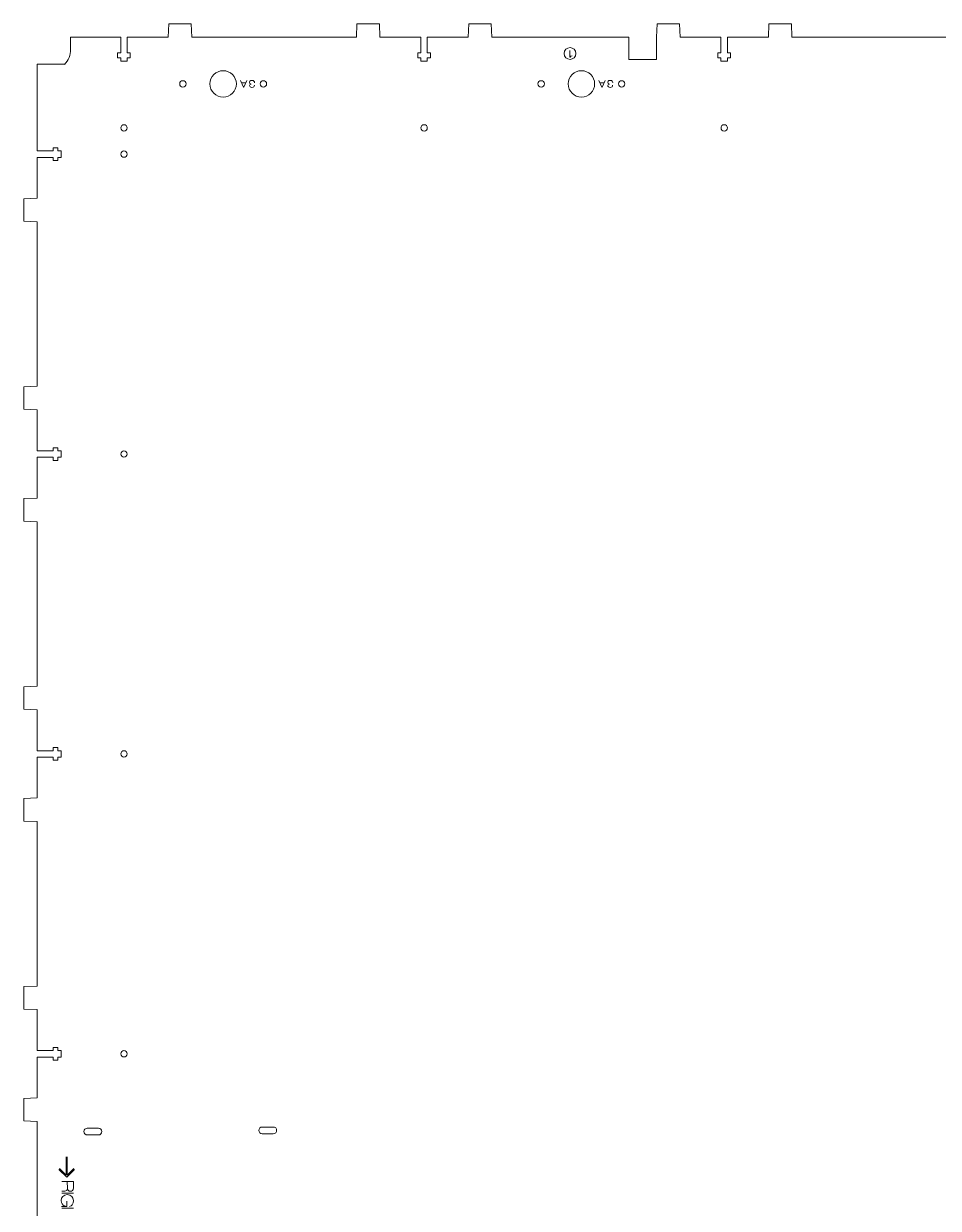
# Model space of a CAD drawing. Header units: millimetres. Extents: x 24 to 1189, y 23 to 872.
# Drawn here: x 23.6 to 350.7, y 448.4 to 872.4 of the extents above; entities that cross this region are included whole.
import ezdxf

# ---------------------------------------------------------------- set-up
doc = ezdxf.new("R2010")
doc.units = ezdxf.units.MM
for name, color, linetype, lineweight, true_color in [('New Bottom board', 1, 'CONTINUOUS', 0, 0xff0000), ('New Bottom Board Text', 5, 'CONTINUOUS', 0, 0x0000ff), ('New Right B Arm', 1, 'CONTINUOUS', 0, 0xff0000)]:
    doc.layers.add(name, color=color, linetype=linetype, lineweight=lineweight, true_color=true_color)

msp = doc.modelspace()

# ---------------------------------------------------------------- linework, layer by layer
at = {"layer": 'New Bottom board', "color": 1, "true_color": 0xff0000}
for p, q in [((75.29, 867.5), (75.49, 872.37)), ((75.49, 872.37), (83.52, 872.37)), ((83.52, 872.37), (83.72, 867.5)), ((142.61, 867.5), (142.81, 872.37)), ((142.81, 872.37), (150.85, 872.37)), ((150.85, 872.37), (151.05, 867.5)), ((182.63, 867.5), (182.83, 872.37)), ((182.83, 872.37), (190.86, 872.37)), ((190.86, 872.37), (191.06, 867.5)), ((249.95, 867.5), (250.15, 872.37)), ((250.15, 872.37), (258.19, 872.37)), ((258.19, 872.37), (258.39, 867.5)), ((289.97, 867.5), (290.17, 872.37)), ((290.17, 872.37), (298.2, 872.37)), ((298.2, 872.37), (298.4, 867.5)), ((43.71, 867.5), (58.34, 867.5)), ((58.34, 867.5), (58.34, 861.89)), ((60.64, 861.89), (60.64, 867.5)), ((60.64, 867.5), (75.29, 867.5)), ((83.72, 867.5), (142.61, 867.5)), ((151.05, 867.5), (165.68, 867.5)), ((165.68, 867.5), (165.68, 861.89)), ((167.98, 861.89), (167.98, 867.5)), ((167.98, 867.5), (182.63, 867.5)), ((258.39, 867.5), (273.02, 867.5)), ((273.02, 867.5), (273.02, 861.89)), ((275.32, 861.89), (275.32, 867.5)), ((275.32, 867.5), (289.97, 867.5)), ((298.4, 867.5), (357.29, 867.5)), ((58.34, 861.89), (57.22, 861.89)), ((57.22, 861.89), (57.22, 860.13)), ((61.75, 861.89), (60.64, 861.89)), ((61.75, 860.13), (61.75, 861.89)), ((165.68, 861.89), (164.56, 861.89)), ((164.56, 861.89), (164.56, 860.13)), ((169.09, 861.89), (167.98, 861.89)), ((169.09, 860.13), (169.09, 861.89)), ((273.02, 861.89), (271.9, 861.89)), ((271.9, 861.89), (271.9, 860.13)), ((276.43, 861.89), (275.32, 861.89)), ((276.43, 860.13), (276.43, 861.89)), ((28.5, 850.83), (28.5, 857.93)), ((57.22, 860.13), (58.34, 860.13)), ((58.34, 860.13), (58.34, 858.97)), ((58.34, 858.97), (60.64, 858.97)), ((60.64, 858.97), (60.64, 860.13)), ((60.64, 860.13), (61.75, 860.13)), ((164.56, 860.13), (165.68, 860.13)), ((165.68, 860.13), (165.68, 858.97)), ((165.68, 858.97), (167.98, 858.97)), ((167.98, 858.97), (167.98, 860.13)), ((167.98, 860.13), (169.09, 860.13)), ((271.9, 860.13), (273.02, 860.13)), ((273.02, 860.13), (273.02, 858.97)), ((273.02, 858.97), (275.32, 858.97)), ((275.32, 858.97), (275.32, 860.13)), ((275.32, 860.13), (276.43, 860.13)), ((34.11, 826.83), (28.5, 826.83)), ((35.87, 827.95), (34.11, 827.95)), ((34.11, 827.95), (34.11, 826.83)), ((35.87, 826.83), (35.87, 827.95)), ((37.03, 826.83), (35.87, 826.83)), ((37.03, 824.54), (37.03, 826.83)), ((28.5, 809.91), (28.5, 824.54)), ((28.5, 824.54), (34.11, 824.54)), ((34.11, 824.54), (34.11, 823.42)), ((34.11, 823.42), (35.87, 823.42)), ((35.87, 823.42), (35.87, 824.54)), ((35.87, 824.54), (37.03, 824.54)), ((23.63, 809.71), (28.5, 809.91)), ((23.63, 801.67), (23.63, 809.71)), ((28.5, 801.47), (23.63, 801.67)), ((28.5, 742.58), (28.5, 801.47)), ((23.63, 742.38), (28.5, 742.58)), ((23.63, 734.35), (23.63, 742.38)), ((28.5, 734.15), (23.63, 734.35)), ((28.5, 719.49), (28.5, 734.15)), ((34.11, 719.49), (28.5, 719.49)), ((28.5, 702.57), (28.5, 717.2)), ((28.5, 717.2), (34.11, 717.2)), ((35.87, 720.61), (34.11, 720.61)), ((34.11, 720.61), (34.11, 719.49)), ((34.11, 717.2), (34.11, 716.08)), ((35.87, 719.49), (35.87, 720.61)), ((37.03, 719.49), (35.87, 719.49)), ((35.87, 716.08), (35.87, 717.2)), ((35.87, 717.2), (37.03, 717.2)), ((37.03, 717.2), (37.03, 719.49)), ((34.11, 716.08), (35.87, 716.08)), ((23.63, 702.37), (28.5, 702.57)), ((23.63, 694.33), (23.63, 702.37)), ((28.5, 694.13), (23.63, 694.33)), ((28.5, 635.24), (28.5, 694.13)), ((23.63, 635.04), (28.5, 635.24)), ((23.63, 627.01), (23.63, 635.04)), ((28.5, 626.81), (23.63, 627.01)), ((28.5, 612.15), (28.5, 626.81)), ((34.11, 612.15), (28.5, 612.15)), ((35.87, 613.27), (34.11, 613.27)), ((34.11, 613.27), (34.11, 612.15)), ((35.87, 612.15), (35.87, 613.27)), ((37.03, 612.15), (35.87, 612.15)), ((37.03, 609.86), (37.03, 612.15)), ((28.5, 595.23), (28.5, 609.86)), ((28.5, 609.86), (34.11, 609.86)), ((34.11, 609.86), (34.11, 608.74)), ((34.11, 608.74), (35.87, 608.74)), ((35.87, 608.74), (35.87, 609.86)), ((35.87, 609.86), (37.03, 609.86)), ((23.63, 595.03), (28.5, 595.23)), ((23.63, 586.99), (23.63, 595.03)), ((28.5, 586.79), (23.63, 586.99)), ((28.5, 527.9), (28.5, 586.79)), ((23.63, 527.7), (28.5, 527.9)), ((23.63, 519.67), (23.63, 527.7)), ((28.5, 519.47), (23.63, 519.67)), ((28.5, 504.82), (28.5, 519.47)), ((34.11, 504.82), (28.5, 504.82)), ((35.87, 505.94), (34.11, 505.94)), ((34.11, 505.94), (34.11, 504.82)), ((35.87, 504.82), (35.87, 505.94)), ((37.03, 504.82), (35.87, 504.82)), ((37.03, 502.52), (37.03, 504.82)), ((28.5, 487.89), (28.5, 502.52)), ((28.5, 502.52), (34.11, 502.52)), ((34.11, 502.52), (34.11, 501.4)), ((34.11, 501.4), (35.87, 501.4)), ((35.87, 501.4), (35.87, 502.52)), ((35.87, 502.52), (37.03, 502.52)), ((23.63, 487.69), (28.5, 487.89)), ((23.63, 479.66), (23.63, 487.69)), ((28.5, 479.46), (23.63, 479.66)), ((28.5, 420.56), (28.5, 479.46))]:
    msp.add_line(p, q, dxfattribs=at)
at = {"layer": 'New Bottom board'}
for p, q in [((58.34, 867.5), (40.4, 867.5)), ((40.4, 867.5), (40.4, 867.5)), ((40.4, 867.5), (40.4, 863.12)), ((28.5, 857.93), (38.31, 857.93)), ((28.5, 849.92), (28.5, 857.93)), ((28.5, 826.83), (28.5, 857.93))]:
    msp.add_line(p, q, dxfattribs=at)
at = {"layer": 'New Bottom board', "color": 1, "true_color": 0xff0000}
for points in [[(79.42, 850.83), (79.42, 850.83)], [(90.24, 850.83), (90.24, 850.83)], [(108.22, 850.83), (108.22, 850.83)], [(207.56, 850.83), (207.56, 850.83)], [(218.38, 850.83), (218.38, 850.83)], [(236.36, 850.83), (236.36, 850.83)], [(58.35, 835.07), (58.35, 835.07)], [(165.69, 835.07), (165.69, 835.07)], [(273.03, 835.07), (273.03, 835.07)], [(58.35, 825.69), (58.35, 825.69)], [(58.35, 718.35), (58.35, 718.35)], [(58.35, 611.01), (58.35, 611.01)], [(58.35, 503.67), (58.35, 503.67)], [(46.38, 477.03), (50.39, 477.03), (50.39, 477.03)], [(108.9, 477.47), (112.9, 477.47), (112.9, 477.47)], [(112.9, 475.08), (108.9, 475.08)], [(50.39, 474.63), (46.38, 474.63)]]:
    msp.add_lwpolyline(points, dxfattribs=at)
for points in [[(40.4, 863.12), (40.39, 861.19), (39.65, 859.26), (38.17, 857.78)], [(94.96, 855.55), (92.36, 855.55), (90.24, 853.44), (90.24, 850.83)], [(99.68, 850.83), (99.68, 853.44), (97.57, 855.55), (94.96, 855.55)], [(223.1, 855.55), (220.49, 855.55), (218.38, 853.44), (218.38, 850.83)], [(227.82, 850.83), (227.82, 853.44), (225.71, 855.55), (223.1, 855.55)], [(80.56, 851.97), (79.93, 851.97), (79.42, 851.46), (79.42, 850.83)], [(79.42, 850.83), (79.42, 850.2), (79.93, 849.69), (80.56, 849.69)], [(81.7, 850.83), (81.7, 851.46), (81.19, 851.97), (80.56, 851.97)], [(80.56, 849.69), (81.19, 849.69), (81.7, 850.2), (81.7, 850.83)], [(90.24, 850.83), (90.24, 848.22), (92.36, 846.11), (94.96, 846.11)], [(94.96, 846.11), (97.57, 846.11), (99.68, 848.22), (99.68, 850.83)], [(109.36, 851.97), (108.73, 851.97), (108.22, 851.46), (108.22, 850.83)], [(108.22, 850.83), (108.22, 850.2), (108.73, 849.69), (109.36, 849.69)], [(110.5, 850.83), (110.5, 851.46), (109.99, 851.97), (109.36, 851.97)], [(109.36, 849.69), (109.99, 849.69), (110.5, 850.2), (110.5, 850.83)], [(208.7, 851.97), (208.07, 851.97), (207.56, 851.46), (207.56, 850.83)], [(207.56, 850.83), (207.56, 850.2), (208.07, 849.69), (208.7, 849.69)], [(209.84, 850.83), (209.84, 851.46), (209.33, 851.97), (208.7, 851.97)], [(208.7, 849.69), (209.33, 849.69), (209.84, 850.2), (209.84, 850.83)], [(218.38, 850.83), (218.38, 848.22), (220.49, 846.11), (223.1, 846.11)], [(223.1, 846.11), (225.71, 846.11), (227.82, 848.22), (227.82, 850.83)], [(237.5, 851.97), (236.87, 851.97), (236.36, 851.46), (236.36, 850.83)], [(236.36, 850.83), (236.36, 850.2), (236.87, 849.69), (237.5, 849.69)], [(238.64, 850.83), (238.64, 851.46), (238.13, 851.97), (237.5, 851.97)], [(237.5, 849.69), (238.13, 849.69), (238.64, 850.2), (238.64, 850.83)], [(59.49, 836.21), (58.86, 836.21), (58.35, 835.7), (58.35, 835.07)], [(60.63, 835.07), (60.63, 835.7), (60.12, 836.21), (59.49, 836.21)], [(166.83, 836.21), (166.2, 836.21), (165.69, 835.7), (165.69, 835.07)], [(167.97, 835.07), (167.97, 835.7), (167.46, 836.21), (166.83, 836.21)], [(274.17, 836.21), (273.54, 836.21), (273.03, 835.7), (273.03, 835.07)], [(275.31, 835.07), (275.31, 835.7), (274.8, 836.21), (274.17, 836.21)], [(58.35, 835.07), (58.35, 834.44), (58.86, 833.93), (59.49, 833.93)], [(59.49, 833.93), (60.12, 833.93), (60.63, 834.44), (60.63, 835.07)], [(165.69, 835.07), (165.69, 834.44), (166.2, 833.93), (166.83, 833.93)], [(166.83, 833.93), (167.46, 833.93), (167.97, 834.44), (167.97, 835.07)], [(273.03, 835.07), (273.03, 834.44), (273.54, 833.93), (274.17, 833.93)], [(274.17, 833.93), (274.8, 833.93), (275.31, 834.44), (275.31, 835.07)], [(59.49, 826.83), (58.86, 826.83), (58.35, 826.32), (58.35, 825.69)], [(60.63, 825.69), (60.63, 826.32), (60.12, 826.83), (59.49, 826.83)], [(58.35, 825.69), (58.35, 825.06), (58.86, 824.55), (59.49, 824.55)], [(59.49, 824.55), (60.12, 824.55), (60.63, 825.06), (60.63, 825.69)], [(59.49, 719.49), (58.86, 719.49), (58.35, 718.98), (58.35, 718.35)], [(58.35, 718.35), (58.35, 717.72), (58.86, 717.21), (59.49, 717.21)], [(60.63, 718.35), (60.63, 718.98), (60.12, 719.49), (59.49, 719.49)], [(59.49, 717.21), (60.12, 717.21), (60.63, 717.72), (60.63, 718.35)], [(59.49, 612.15), (58.86, 612.15), (58.35, 611.64), (58.35, 611.01)], [(58.35, 611.01), (58.35, 610.38), (58.86, 609.87), (59.49, 609.87)], [(60.63, 611.01), (60.63, 611.64), (60.12, 612.15), (59.49, 612.15)], [(59.49, 609.87), (60.12, 609.87), (60.63, 610.38), (60.63, 611.01)], [(59.49, 504.81), (58.86, 504.81), (58.35, 504.3), (58.35, 503.67)], [(60.63, 503.67), (60.63, 504.3), (60.12, 504.81), (59.49, 504.81)], [(58.35, 503.67), (58.35, 503.04), (58.86, 502.53), (59.49, 502.53)], [(59.49, 502.53), (60.12, 502.53), (60.63, 503.04), (60.63, 503.67)], [(45.18, 475.83), (45.18, 476.49), (45.72, 477.03), (46.38, 477.03)], [(46.38, 474.63), (45.72, 474.63), (45.18, 475.16), (45.18, 475.83)], [(50.39, 477.03), (51.05, 477.03), (51.59, 476.49), (51.59, 475.83)], [(51.59, 475.83), (51.59, 475.16), (51.05, 474.63), (50.39, 474.63)], [(107.7, 476.27), (107.7, 476.94), (108.24, 477.47), (108.9, 477.47)], [(108.9, 475.08), (108.24, 475.08), (107.7, 475.61), (107.7, 476.27)], [(112.9, 477.47), (113.57, 477.47), (114.1, 476.94), (114.1, 476.27)], [(114.1, 476.27), (114.1, 475.61), (113.57, 475.08), (112.9, 475.08)]]:
    msp.add_open_spline(points, degree=3, dxfattribs=at)
at = {"layer": 'New Bottom Board Text', "color": 5, "true_color": 0x0000ff}
for points in [[(216.9, 861.71), (216.9, 861.71)], [(219.03, 860.44), (218.94, 860.44), (218.94, 862.83)], [(103.49, 852.04), (102.37, 849.62), (102.29, 849.62), (101.18, 852.04)], [(101.54, 851.24), (103.12, 851.24)], [(104.96, 850.74), (104.96, 850.75)], [(231.62, 852.04), (230.51, 849.62), (230.43, 849.62), (229.32, 852.04)], [(229.68, 851.24), (231.26, 851.24)], [(233.1, 850.74), (233.1, 850.75)], [(38.81, 466.76), (38.81, 460.22), (36.41, 462.62)], [(41.6, 462.61), (39.21, 460.22), (39.21, 466.76)], [(41.79, 462.31), (39.01, 459.53), (36.22, 462.31)], [(37.21, 457.93), (41.38, 457.93), (41.38, 455.64)], [(39.24, 455.48), (39.23, 457.93)], [(41.38, 453.79), (37.22, 453.79)], [(39.25, 455.48), (39.24, 455.48)], [(39.08, 450.97), (39.08, 449.01), (37.12, 449.01)], [(37.21, 448.37), (41.38, 448.37)]]:
    msp.add_lwpolyline(points, dxfattribs=at)
for points in [[(216.9, 861.71), (216.9, 862.89), (217.85, 863.84), (219.02, 863.84)], [(219.02, 859.59), (217.85, 859.59), (216.9, 860.54), (216.9, 861.71)], [(219.02, 863.84), (220.19, 863.84), (221.14, 862.89), (221.14, 861.71)], [(221.14, 861.71), (221.14, 860.54), (220.19, 859.59), (219.02, 859.59)], [(219.78, 860.89), (219.41, 860.8), (219.17, 860.61), (219.03, 860.44)], [(104.35, 851.39), (104.35, 851.65), (104.52, 852.08), (105.27, 852.08)], [(104.96, 850.75), (104.5, 850.8), (104.35, 851.07), (104.35, 851.39)], [(104.4, 850.21), (104.4, 850.44), (104.54, 850.7), (104.96, 850.74)], [(105.22, 849.58), (104.65, 849.58), (104.4, 849.84), (104.4, 850.21)], [(106.12, 850.39), (106.1, 849.89), (105.89, 849.58), (105.22, 849.58)], [(105.27, 852.08), (105.89, 852.08), (106.19, 851.76), (106.19, 851.29)], [(106.19, 851.29), (106.19, 851.27), (106.18, 851.24), (106.18, 851.22)], [(232.49, 851.39), (232.49, 851.65), (232.66, 852.08), (233.41, 852.08)], [(233.1, 850.75), (232.64, 850.8), (232.49, 851.07), (232.49, 851.39)], [(232.54, 850.21), (232.54, 850.44), (232.68, 850.7), (233.1, 850.74)], [(233.36, 849.58), (232.79, 849.58), (232.54, 849.84), (232.54, 850.21)], [(234.26, 850.39), (234.24, 849.89), (234.03, 849.58), (233.36, 849.58)], [(233.41, 852.08), (234.03, 852.08), (234.33, 851.76), (234.33, 851.29)], [(234.33, 851.29), (234.33, 851.27), (234.32, 851.24), (234.32, 851.22)], [(38.36, 454.56), (38.21, 454.56), (37.38, 454.55), (37.21, 454.47)], [(39.24, 455.48), (39.23, 454.84), (38.94, 454.56), (38.36, 454.56)], [(40.25, 454.49), (39.85, 454.49), (39.29, 454.75), (39.25, 455.48)], [(41.38, 455.64), (41.38, 454.8), (40.99, 454.49), (40.25, 454.49)], [(41.38, 455.64), (41.38, 454.8), (40.99, 454.49), (40.25, 454.49)], [(37.03, 451.12), (37.03, 452.31), (37.83, 453.28), (39.21, 453.28)], [(38.38, 449.15), (37.42, 449.44), (37.03, 450.25), (37.03, 451.12)], [(39.21, 453.28), (40.58, 453.28), (41.38, 452.31), (41.38, 451.12)], [(41.38, 451.12), (41.38, 449.82), (40.81, 449.22), (40, 449.07)], [(41.38, 451.12), (41.38, 449.82), (40.81, 449.22), (40, 449.07)], [(39.08, 449.01), (38.59, 449.07), (38.38, 449.15), (38.38, 449.15)]]:
    msp.add_open_spline(points, degree=3, dxfattribs=at)
at = {"layer": 'New Right B Arm'}
for p, q in [((191.06, 867.5), (240, 867.5)), ((240, 867.5), (240, 859.61)), ((249.95, 859.61), (249.95, 867.5)), ((240, 859.61), (249.95, 859.61))]:
    msp.add_line(p, q, dxfattribs=at)
msp.add_open_spline([(240, 860), (240, 859.61), (240, 859.61), (240, 859.61), (240, 859.61)], degree=3, dxfattribs=at)

doc.saveas('drawing.dxf')
